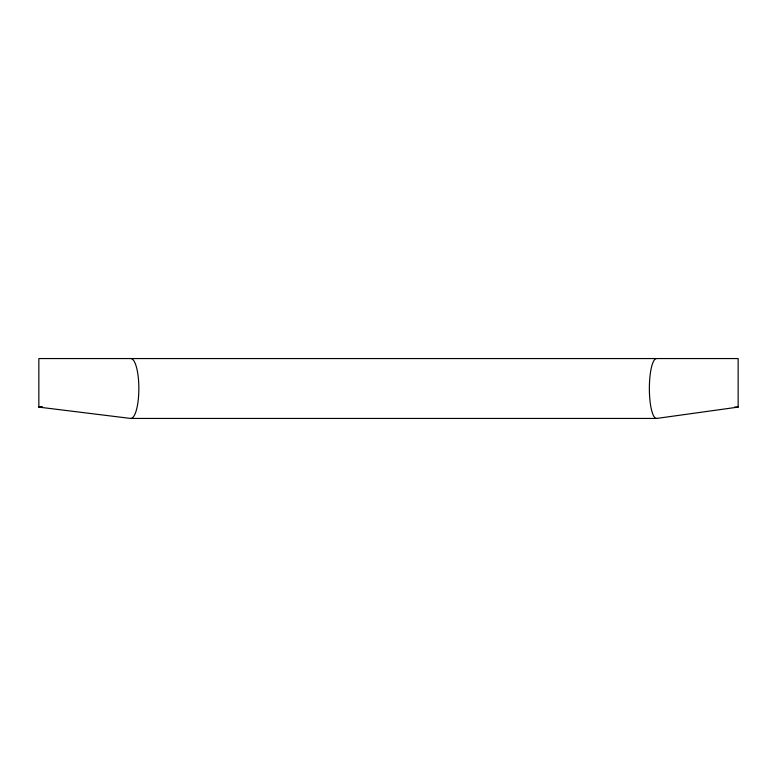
<?xml version="1.0" encoding="UTF-8"?>
<svg xmlns="http://www.w3.org/2000/svg" width="777" height="777" viewBox="0 0 777 777"><rect width="100%" height="100%" fill="white"/><g stroke="black" fill="none" stroke-linecap="round" stroke-linejoin="round"><path stroke-width="1.17" d="M656.623 418.444L738.15 407.099L738.15 358.556L38.85 358.556L38.85 407.119L130.662 418.444L656.623 418.444A29.944 7.139 -90 0 1 649.368 388.995A29.944 7.139 -90 0 1 656.39 358.556M42.482 407.119L38.85 407.119L42.492 407.177M734.518 407.099L738.15 407.099M130.934 358.556A29.944 8.052 -90 0 1 138.85 388.995A29.944 8.052 -90 0 1 130.662 418.444"/></g></svg>
